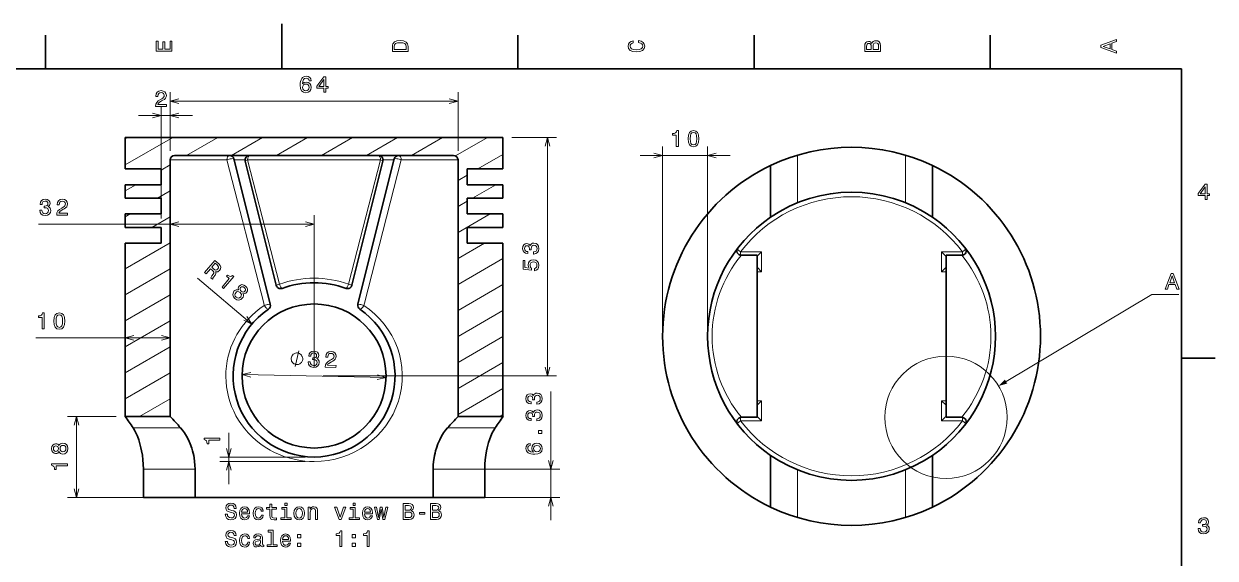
# Model space of a CAD drawing. Extents: x 0 to 420, y 0 to 297.
# Drawn here: x 152.6 to 417.5, y 178.3 to 297 of the extents above; entities that cross this region are included whole.
import ezdxf

# ---------------------------------------------------------------- set-up
doc = ezdxf.new("R2010")
doc.units = 0

msp = doc.modelspace()

# ---------------------------------------------------------------- linework, layer by layer
at = {"color": 7, "lineweight": 35, "ltscale": 0.25}
for p, q in [((210, 287), (210, 297)), ((175.17, 209.77), (185.17, 209.77)), ((249.17, 209.77), (259.17, 209.77))]:
    msp.add_line(p, q, dxfattribs=at)
at = {"color": 7, "lineweight": 35, "ltscale": 0.1875}
for p, q in [((157.5, 287), (157.5, 294.5)), ((262.5, 287), (262.5, 294.5)), ((315, 287), (315, 294.5)), ((367.5, 287), (367.5, 294.5)), ((410, 222.7), (417.5, 222.7))]:
    msp.add_line(p, q, dxfattribs=at)
at = {"color": 7, "lineweight": 35}
for p, q in [((410, 287), (10, 287)), ((410, 10), (410, 287)), ((259.17, 271.77), (175.17, 271.77)), ((248.17, 267.77), (186.17, 267.77)), ((185.17, 266.77), (185.17, 209.77)), ((207.42, 234.7), (199.42, 266.77)), ((201.87, 266.53), (208.75, 238.93)), ((232.47, 266.53), (225.59, 238.93)), ((234.92, 266.77), (226.93, 234.7)), ((249.17, 266.77), (249.17, 209.77)), ((175.17, 209.77), (175.17, 248.27)), ((259.17, 209.77), (259.17, 248.27)), ((190.72, 191.77), (217.17, 191.77)), ((217.17, 191.77), (243.63, 191.77))]:
    msp.add_line(p, q, dxfattribs=at)
at = {"color": 7, "lineweight": 13, "ltscale": 0.326102}
for p, q in [((185.17, 268.77), (185.17, 281.81)), ((249.17, 268.77), (249.17, 281.81))]:
    msp.add_line(p, q, dxfattribs=at)
at = {"color": 7, "lineweight": 13}
for p, q in [((183.17, 253.77), (183.17, 278.63)), ((185.17, 279.81), (249.17, 279.81)), ((269.07, 218.77), (269.07, 271.77)), ((289.66, 267.78), (309.66, 267.78)), ((294.66, 229.59), (294.66, 269.78)), ((304.66, 229.59), (304.66, 269.78)), ((205.98, 234.94), (197.79, 266.77)), ((202.38, 266.77), (209.48, 239.17)), ((231.97, 266.77), (224.86, 239.17)), ((236.56, 266.77), (228.37, 234.94)), ((217.17, 220.77), (217.17, 254.51)), ((155.94, 252.51), (217.17, 252.51)), ((155.29, 227.27), (185.17, 227.27)), ((201.18, 219.08), (233.17, 218.46)), ((219.17, 218.77), (271.07, 218.77)), ((269.79, 186.77), (269.79, 215.32)), ((245.63, 198.1), (271.79, 198.1)), ((188.72, 191.77), (162.35, 191.77)), ((245.63, 191.77), (271.79, 191.77))]:
    msp.add_line(p, q, dxfattribs=at)
at = {"color": 7, "lineweight": 13, "ltscale": 0.246554}
msp.add_line((185.17, 268.77), (185.17, 278.63), dxfattribs=at)
at = {"color": 7, "lineweight": 13, "ltscale": 0.3}
msp.add_line((178.17, 276.63), (190.17, 276.63), dxfattribs=at)
at = {"color": 7, "lineweight": 35, "ltscale": 0.175}
for p, q in [((175.17, 264.77), (175.17, 271.77)), ((259.17, 264.77), (259.17, 271.77))]:
    msp.add_line(p, q, dxfattribs=at)
at = {"color": 7, "lineweight": 13, "ltscale": 0.304959}
msp.add_line((175.17, 265.67), (185.74, 271.77), dxfattribs=at)
at = {"color": 7, "lineweight": 13, "ltscale": 0.016284}
msp.add_line((175.17, 271.44), (175.74, 271.77), dxfattribs=at)
at = {"color": 7, "lineweight": 13, "ltscale": 0.2}
for p, q in [((188.81, 267.77), (195.74, 271.77)), ((198.81, 267.77), (205.74, 271.77)), ((208.81, 267.77), (215.74, 271.77)), ((218.81, 267.77), (225.74, 271.77)), ((228.81, 267.77), (235.74, 271.77)), ((238.81, 267.77), (245.74, 271.77))]:
    msp.add_line(p, q, dxfattribs=at)
at = {"color": 7, "lineweight": 13, "ltscale": 0.205364}
msp.add_line((248.62, 267.66), (255.74, 271.77), dxfattribs=at)
at = {"color": 7, "lineweight": 13, "ltscale": 0.247351}
msp.add_line((261.17, 271.77), (271.07, 271.77), dxfattribs=at)
at = {"color": 7, "lineweight": 13, "ltscale": 0.160512}
msp.add_line((253.61, 264.77), (259.17, 267.98), dxfattribs=at)
at = {"color": 7, "lineweight": 13, "ltscale": 0.26461}
msp.add_line((324.66, 267.84), (324.66, 257.26), dxfattribs=at)
at = {"color": 7, "lineweight": 13, "ltscale": 0.264611}
for p, q in [((348.66, 257.26), (348.66, 267.84)), ((187.51, 207.27), (176.92, 207.27)), ((246.84, 207.27), (257.42, 207.27)), ((324.66, 187.34), (324.66, 197.93)), ((348.66, 197.93), (348.66, 187.34))]:
    msp.add_line(p, q, dxfattribs=at)
at = {"color": 7, "lineweight": 13, "ltscale": 0.057735}
for p, q in [((183.17, 264.52), (185.17, 265.67)), ((249.17, 262.21), (251.17, 263.36)), ((249.17, 256.43), (251.17, 257.59))]:
    msp.add_line(p, q, dxfattribs=at)
at = {"color": 7, "lineweight": 13, "ltscale": 0.315322}
for p, q in [((197.79, 266.77), (185.17, 266.77)), ((249.17, 266.77), (236.56, 266.77))]:
    msp.add_line(p, q, dxfattribs=at)
at = {"color": 7, "lineweight": 35, "ltscale": 0.006233}
for p, q in [((199.42, 266.77), (199.36, 267.01)), ((234.92, 266.77), (234.98, 267.01))]:
    msp.add_line(p, q, dxfattribs=at)
at = {"color": 7, "lineweight": 13, "ltscale": 0.060515}
for p, q in [((201.84, 266.77), (199.42, 266.77)), ((234.92, 266.77), (232.5, 266.77))]:
    msp.add_line(p, q, dxfattribs=at)
at = {"color": 7, "lineweight": 13, "ltscale": 0.369809}
for p, q in [((217.17, 266.77), (202.38, 266.77)), ((231.97, 266.77), (217.17, 266.77))]:
    msp.add_line(p, q, dxfattribs=at)
at = {"color": 7, "lineweight": 35, "ltscale": 0.287246}
for p, q in [((318.66, 254.05), (318.66, 265.54)), ((354.66, 254.05), (354.66, 265.54))]:
    msp.add_line(p, q, dxfattribs=at)
at = {"color": 7, "lineweight": 35, "ltscale": 0.2}
for p, q in [((183.17, 264.77), (175.17, 264.77)), ((259.17, 264.77), (251.17, 264.77)), ((183.17, 261.27), (175.17, 261.27)), ((259.17, 261.27), (251.17, 261.27)), ((183.17, 258.27), (175.17, 258.27)), ((259.17, 258.27), (251.17, 258.27)), ((183.17, 254.77), (175.17, 254.77)), ((259.17, 254.77), (251.17, 254.77)), ((183.17, 251.77), (175.17, 251.77)), ((259.17, 251.77), (251.17, 251.77)), ((183.17, 248.27), (175.17, 248.27)), ((259.17, 248.27), (251.17, 248.27))]:
    msp.add_line(p, q, dxfattribs=at)
at = {"color": 7, "lineweight": 35, "ltscale": 0.0875}
for p, q in [((183.17, 261.27), (183.17, 264.77)), ((251.17, 261.27), (251.17, 264.77)), ((183.17, 254.77), (183.17, 258.27)), ((251.17, 254.77), (251.17, 258.27)), ((183.17, 248.27), (183.17, 251.77)), ((251.17, 248.27), (251.17, 251.77))]:
    msp.add_line(p, q, dxfattribs=at)
at = {"color": 7, "lineweight": 35, "ltscale": 0.075}
for p, q in [((175.17, 258.27), (175.17, 261.27)), ((259.17, 258.27), (259.17, 261.27)), ((175.17, 251.77), (175.17, 254.77)), ((259.17, 251.77), (259.17, 254.77))]:
    msp.add_line(p, q, dxfattribs=at)
at = {"color": 7, "lineweight": 13, "ltscale": 0.068634}
msp.add_line((175.17, 259.9), (177.55, 261.27), dxfattribs=at)
at = {"color": 7, "lineweight": 13, "ltscale": 0.081366}
msp.add_line((182.36, 258.27), (185.17, 259.9), dxfattribs=at)
at = {"color": 7, "lineweight": 13, "ltscale": 0.15}
msp.add_line((252.36, 258.27), (257.55, 261.27), dxfattribs=at)
at = {"color": 7, "lineweight": 13, "ltscale": 0.032308}
msp.add_line((175.17, 254.12), (176.29, 254.77), dxfattribs=at)
at = {"color": 7, "lineweight": 13, "ltscale": 0.205514}
msp.add_line((249.17, 250.66), (256.29, 254.77), dxfattribs=at)
at = {"color": 7, "lineweight": 13, "ltscale": 0.117692}
msp.add_line((181.1, 251.77), (185.17, 254.12), dxfattribs=at)
at = {"color": 7, "lineweight": 13, "ltscale": 0.288675}
for p, q in [((175.17, 242.58), (185.17, 248.35)), ((249.17, 239.11), (259.17, 244.89)), ((175.17, 236.8), (185.17, 242.58)), ((175.17, 231.03), (185.17, 236.8)), ((249.17, 227.57), (259.17, 233.34)), ((175.17, 225.26), (185.17, 231.03)), ((175.17, 219.48), (185.17, 225.26)), ((249.17, 221.79), (259.17, 227.57)), ((175.17, 213.71), (185.17, 219.48)), ((249.17, 210.25), (259.17, 216.02))]:
    msp.add_line(p, q, dxfattribs=at)
at = {"color": 7, "lineweight": 13, "ltscale": 0.169189}
msp.add_line((249.17, 244.89), (255.03, 248.27), dxfattribs=at)
at = {"color": 7, "lineweight": 13, "ltscale": 0.023999}
for p, q in [((311.23, 246.96), (311.99, 246.37)), ((362.08, 246.96), (361.32, 246.37)), ((362.08, 208.23), (361.32, 208.81))]:
    msp.add_line(p, q, dxfattribs=at)
at = {"color": 7, "lineweight": 13, "ltscale": 0.116575}
for p, q in [((316.66, 246.37), (311.99, 246.37)), ((356.66, 246.37), (361.32, 246.37)), ((316.66, 208.81), (311.99, 208.81)), ((356.66, 208.81), (361.32, 208.81))]:
    msp.add_line(p, q, dxfattribs=at)
at = {"color": 7, "lineweight": 13, "ltscale": 0.019176}
for p, q in [((311.99, 246.37), (311.99, 245.61)), ((361.32, 245.61), (361.32, 246.37)), ((311.99, 209.58), (311.99, 208.81)), ((361.32, 208.81), (361.32, 209.58))]:
    msp.add_line(p, q, dxfattribs=at)
at = {"color": 7, "lineweight": 35, "ltscale": 0.034305}
for p, q in [((316.66, 246.37), (315.69, 245.4)), ((356.66, 246.37), (357.63, 245.4)), ((316.66, 208.81), (315.69, 209.78)), ((356.66, 208.81), (357.63, 209.78))]:
    msp.add_line(p, q, dxfattribs=at)
at = {"color": 7, "lineweight": 13, "ltscale": 0.11128}
for p, q in [((316.66, 246.37), (316.66, 241.92)), ((356.66, 246.37), (356.66, 241.92)), ((316.66, 213.26), (316.66, 208.81)), ((356.66, 213.26), (356.66, 208.81))]:
    msp.add_line(p, q, dxfattribs=at)
at = {"color": 7, "lineweight": 35, "ltscale": 0.087373}
for p, q in [((315.66, 245.59), (312.16, 245.59)), ((361.15, 245.59), (357.66, 245.59)), ((315.66, 209.59), (312.16, 209.59)), ((361.15, 209.59), (357.66, 209.59))]:
    msp.add_line(p, q, dxfattribs=at)
at = {"color": 7, "lineweight": 35, "ltscale": 0.45}
for p, q in [((315.66, 245.59), (315.66, 227.59)), ((357.66, 245.59), (357.66, 227.59)), ((315.66, 227.59), (315.66, 209.59)), ((357.66, 227.59), (357.66, 209.59))]:
    msp.add_line(p, q, dxfattribs=at)
at = {"color": 7, "lineweight": 13, "ltscale": 0.00074234}
for p, q in [((315.69, 245.4), (315.66, 245.4)), ((357.63, 245.4), (357.66, 245.4)), ((315.69, 209.78), (315.66, 209.78)), ((357.63, 209.78), (357.66, 209.78))]:
    msp.add_line(p, q, dxfattribs=at)
at = {"color": 7, "lineweight": 35, "ltscale": 0.035355}
for p, q in [((316.66, 241.92), (315.66, 242.92)), ((356.66, 241.92), (357.66, 242.92)), ((316.66, 213.26), (315.66, 212.26)), ((356.66, 213.26), (357.66, 212.26))]:
    msp.add_line(p, q, dxfattribs=at)
at = {"color": 7, "lineweight": 13, "ltscale": 0.025001}
msp.add_line((316.66, 241.92), (315.66, 241.92), dxfattribs=at)
at = {"color": 7, "lineweight": 13, "ltscale": 0.025}
for p, q in [((356.66, 241.92), (357.66, 241.92)), ((316.66, 213.26), (315.66, 213.26)), ((356.66, 213.26), (357.66, 213.26))]:
    msp.add_line(p, q, dxfattribs=at)
at = {"color": 40, "lineweight": 13, "ltscale": 0.395202}
msp.add_line((203.37, 230.32), (191.25, 240.47), dxfattribs=at)
at = {"color": 7, "lineweight": 13, "ltscale": 0.288676}
for p, q in [((249.17, 233.34), (259.17, 239.11)), ((249.17, 216.02), (259.17, 221.79))]:
    msp.add_line(p, q, dxfattribs=at)
at = {"color": 7, "lineweight": 13, "ltscale": 0.012633}
msp.add_line((206.1, 234.45), (205.98, 234.94), dxfattribs=at)
at = {"color": 7, "lineweight": 13, "ltscale": 0.012634}
msp.add_line((228.37, 234.94), (228.24, 234.45), dxfattribs=at)
at = {"color": 7, "lineweight": 13, "ltscale": 0.196966}
msp.add_line((178.35, 209.77), (185.17, 213.71), dxfattribs=at)
at = {"color": 7, "lineweight": 13, "ltscale": 0.270681}
msp.add_line((173.17, 209.77), (162.35, 209.77), dxfattribs=at)
at = {"color": 7, "lineweight": 13, "ltscale": 0.45}
msp.add_line((164.35, 191.77), (164.35, 209.77), dxfattribs=at)
at = {"color": 7, "lineweight": 13, "ltscale": 0.02376}
msp.add_line((258.35, 209.77), (259.17, 210.25), dxfattribs=at)
at = {"color": 7, "lineweight": 13, "ltscale": 0.023998}
msp.add_line((311.23, 208.23), (311.99, 208.81), dxfattribs=at)
at = {"color": 7, "lineweight": 13, "ltscale": 0.284004}
msp.add_line((198.24, 194.77), (198.24, 206.13), dxfattribs=at)
at = {"color": 7, "lineweight": 13, "ltscale": 0.473444}
for p, q in [((215.17, 200.77), (196.24, 200.77)), ((215.17, 199.77), (196.24, 199.77))]:
    msp.add_line(p, q, dxfattribs=at)
at = {"color": 7, "lineweight": 35, "ltscale": 0.287245}
for p, q in [((318.66, 201.14), (318.66, 189.65)), ((354.66, 201.14), (354.66, 189.65)), ((190.72, 191.77), (179.23, 191.77)), ((243.63, 191.77), (255.12, 191.77))]:
    msp.add_line(p, q, dxfattribs=at)
at = {"color": 7, "lineweight": 35, "ltscale": 0.158258}
for p, q in [((179.23, 198.1), (179.23, 191.77)), ((190.72, 198.1), (190.72, 191.77)), ((243.63, 198.1), (243.63, 191.77)), ((255.12, 198.1), (255.12, 191.77))]:
    msp.add_line(p, q, dxfattribs=at)
at = {"color": 7, "lineweight": 13, "ltscale": 0.287245}
for p, q in [((190.72, 198.1), (179.23, 198.1)), ((243.63, 198.1), (255.12, 198.1))]:
    msp.add_line(p, q, dxfattribs=at)
at = {"color": 7, "lineweight": 13}
for points in [[(185.58, 290.94), (185.58, 293.16), (185.16, 293.16), (185.16, 291.4), (183.97, 291.4), (183.97, 292.97), (183.56, 292.97), (183.56, 291.4), (182.51, 291.4), (182.51, 293.12), (182.08, 293.12), (182.08, 290.94)], [(234.58, 291.99), (234.58, 290.83), (238.08, 290.83), (238.08, 291.99), (237.97, 292.54), (237.63, 292.95), (237.08, 293.21), (236.33, 293.3), (235.57, 293.22), (235.26, 293.11), (235.02, 292.97), (234.69, 292.56), (234.61, 292.3)], [(235, 291.96), (235.08, 292.34), (235.31, 292.61), (235.72, 292.76), (236.33, 292.81), (236.92, 292.76), (237.34, 292.6), (237.58, 292.33), (237.66, 291.96), (237.66, 291.3), (235, 291.3)], [(289.28, 292.82), (289.71, 292.72), (290.01, 292.55), (290.19, 292.32), (290.26, 292.05), (290.16, 291.72), (289.89, 291.46), (289.45, 291.29), (288.83, 291.23), (288.22, 291.29), (287.77, 291.46), (287.5, 291.71), (287.41, 292.05), (287.46, 292.29), (287.6, 292.49), (287.82, 292.66), (288.14, 292.77), (288.14, 293.25), (287.66, 293.09), (287.3, 292.83), (287.07, 292.47), (286.99, 292.05), (287.11, 291.51), (287.47, 291.1), (288.05, 290.84), (288.83, 290.75), (289.62, 290.84), (290.2, 291.1), (290.56, 291.51), (290.68, 292.05), (290.58, 292.51), (290.32, 292.89), (289.88, 293.16), (289.28, 293.3)], [(341.19, 292.63), (340.9, 292.98), (340.7, 293.07), (340.46, 293.1), (340.08, 293.04), (339.81, 292.84), (339.64, 292.52), (339.58, 292.08), (339.58, 290.84), (343.08, 290.84), (343.08, 292.15), (343.01, 292.62), (342.81, 292.97), (342.48, 293.19), (342.03, 293.26), (341.74, 293.22), (341.49, 293.09), (341.31, 292.9)], [(341.04, 291.98), (341.04, 291.3), (340, 291.3), (340, 292.03), (340.03, 292.3), (340.12, 292.49), (340.28, 292.61), (340.51, 292.65), (340.74, 292.6), (340.9, 292.48), (341.01, 292.27)], [(342.66, 292.1), (342.66, 291.3), (341.46, 291.3), (341.46, 292.05), (341.49, 292.37), (341.6, 292.6), (341.78, 292.73), (342.04, 292.78), (342.32, 292.73), (342.51, 292.61), (342.63, 292.39)], [(395.58, 290.47), (395.58, 290.93), (394.55, 291.3), (394.55, 292.7), (395.58, 293.06), (395.58, 293.54), (392.08, 292.26), (392.08, 291.74)], [(394.13, 291.46), (392.58, 292), (394.13, 292.54)], [(216.52, 284.37), (216.42, 284.78), (216.2, 285.08), (215.86, 285.27), (215.41, 285.34), (215.11, 285.3), (214.86, 285.21), (214.63, 285.05), (214.44, 284.83), (214.29, 284.55), (214.18, 284.21), (214.11, 283.82), (214.09, 283.37), (214.17, 282.65), (214.41, 282.13), (214.81, 281.82), (215.36, 281.71), (215.85, 281.8), (216.22, 282.04), (216.46, 282.41), (216.55, 282.89), (216.46, 283.37), (216.23, 283.74), (215.87, 283.97), (215.43, 284.05), (214.95, 283.95), (214.59, 283.66), (214.67, 284.21), (214.83, 284.61), (215.07, 284.85), (215.42, 284.93), (215.67, 284.89), (215.86, 284.78), (215.99, 284.61), (216.05, 284.37)], [(216.06, 282.88), (216, 282.57), (215.86, 282.32), (215.63, 282.16), (215.35, 282.11), (215.05, 282.16), (214.83, 282.32), (214.68, 282.56), (214.63, 282.88), (214.69, 283.19), (214.83, 283.43), (215.06, 283.58), (215.37, 283.63), (215.64, 283.58), (215.86, 283.43), (216, 283.2)], [(219.32, 281.81), (219.77, 281.81), (219.77, 282.68), (220.27, 282.68), (220.27, 283.09), (219.77, 283.09), (219.77, 285.24), (219.31, 285.24), (217.78, 283.13), (217.78, 282.68), (219.32, 282.68)], [(218.2, 283.09), (219.32, 284.65), (219.32, 283.09)], [(181.92, 278.63), (184.33, 278.63), (184.33, 279.07), (182.43, 279.07), (182.53, 279.3), (182.71, 279.5), (183.27, 279.86), (183.57, 280.01), (183.9, 280.23), (184.14, 280.48), (184.28, 280.78), (184.33, 281.11), (184.24, 281.54), (184.01, 281.87), (183.64, 282.08), (183.17, 282.16), (182.69, 282.07), (182.32, 281.83), (182.08, 281.46), (182, 280.96), (182, 280.89), (182.46, 280.89), (182.46, 280.93), (182.51, 281.27), (182.64, 281.52), (182.86, 281.68), (183.15, 281.74), (183.44, 281.69), (183.66, 281.56), (183.8, 281.37), (183.85, 281.12), (183.81, 280.89), (183.72, 280.69), (183.56, 280.52), (183.34, 280.37), (183.04, 280.21), (182.54, 279.89), (182.2, 279.56), (181.99, 279.16), (181.92, 278.65)], [(297.7, 269.78), (298.16, 269.78), (298.16, 273.31), (297.81, 273.31), (297.72, 273), (297.54, 272.79), (297.26, 272.67), (296.88, 272.63), (296.88, 272.27), (297.7, 272.27)], [(300.31, 271.49), (300.38, 270.7), (300.62, 270.14), (301, 269.79), (301.52, 269.68), (302.04, 269.79), (302.42, 270.14), (302.65, 270.7), (302.74, 271.49), (302.65, 272.28), (302.56, 272.59), (302.42, 272.85), (302.04, 273.19), (301.52, 273.31), (301, 273.19), (300.62, 272.84), (300.38, 272.28)], [(300.79, 271.49), (300.83, 272.1), (300.96, 272.54), (301.19, 272.8), (301.52, 272.89), (301.86, 272.8), (302.08, 272.54), (302.21, 272.1), (302.25, 271.49), (302.21, 270.88), (302.08, 270.44), (301.86, 270.18), (301.52, 270.09), (301.19, 270.18), (300.96, 270.44), (300.83, 270.88)], [(415.28, 257.97), (415.73, 257.97), (415.73, 258.83), (416.23, 258.83), (416.23, 259.24), (415.73, 259.24), (415.73, 261.39), (415.27, 261.39), (413.74, 259.28), (413.74, 258.83), (415.28, 258.83)], [(414.16, 259.24), (415.28, 260.81), (415.28, 259.24)], [(156.18, 255.61), (156.18, 255.58), (156.26, 255.09), (156.5, 254.73), (156.87, 254.5), (157.37, 254.41), (157.89, 254.5), (158.29, 254.72), (158.54, 255.07), (158.63, 255.52), (158.59, 255.82), (158.48, 256.06), (158.3, 256.25), (158.05, 256.39), (158.38, 256.66), (158.5, 257.09), (158.42, 257.49), (158.21, 257.78), (157.85, 257.97), (157.37, 258.04), (156.91, 257.96), (156.57, 257.73), (156.34, 257.38), (156.26, 256.91), (156.26, 256.88), (156.71, 256.88), (156.75, 257.2), (156.88, 257.43), (157.1, 257.57), (157.39, 257.62), (157.66, 257.58), (157.85, 257.48), (157.96, 257.31), (158.01, 257.07), (157.96, 256.83), (157.84, 256.66), (157.63, 256.56), (157.34, 256.53), (157.15, 256.53), (157.15, 256.14), (157.39, 256.15), (157.71, 256.1), (157.95, 255.98), (158.09, 255.78), (158.14, 255.52), (158.08, 255.23), (157.94, 255.02), (157.71, 254.88), (157.4, 254.83), (157.08, 254.88), (156.85, 255.04), (156.7, 255.28), (156.65, 255.61)], [(159.96, 254.51), (162.36, 254.51), (162.36, 254.94), (160.46, 254.94), (160.57, 255.18), (160.75, 255.38), (161.31, 255.74), (161.61, 255.89), (161.94, 256.1), (162.18, 256.36), (162.31, 256.65), (162.36, 256.99), (162.28, 257.42), (162.04, 257.75), (161.68, 257.96), (161.21, 258.04), (160.73, 257.95), (160.36, 257.71), (160.12, 257.34), (160.04, 256.84), (160.04, 256.77), (160.5, 256.77), (160.5, 256.81), (160.54, 257.15), (160.68, 257.4), (160.9, 257.56), (161.18, 257.62), (161.48, 257.57), (161.69, 257.44), (161.84, 257.24), (161.89, 257), (161.85, 256.77), (161.75, 256.57), (161.59, 256.4), (161.37, 256.25), (161.07, 256.08), (160.58, 255.77), (160.23, 255.44), (160.02, 255.04), (159.96, 254.53)], [(265.97, 245.87), (266, 245.87), (266.49, 245.95), (266.85, 246.18), (267.08, 246.56), (267.17, 247.05), (267.08, 247.58), (266.86, 247.97), (266.51, 248.22), (266.05, 248.31), (265.76, 248.27), (265.51, 248.16), (265.33, 247.98), (265.19, 247.74), (264.92, 248.07), (264.49, 248.18), (264.09, 248.11), (263.79, 247.89), (263.61, 247.54), (263.54, 247.05), (263.62, 246.6), (263.85, 246.25), (264.2, 246.02), (264.67, 245.95), (264.7, 245.95), (264.7, 246.4), (264.38, 246.44), (264.15, 246.57), (264.01, 246.78), (263.96, 247.08), (264, 247.34), (264.1, 247.53), (264.27, 247.65), (264.51, 247.69), (264.75, 247.65), (264.92, 247.53), (265.02, 247.31), (265.05, 247.03), (265.05, 246.83), (265.44, 246.83), (265.43, 247.08), (265.48, 247.4), (265.6, 247.63), (265.8, 247.77), (266.05, 247.82), (266.35, 247.77), (266.56, 247.62), (266.7, 247.39), (266.74, 247.08), (266.69, 246.76), (266.54, 246.53), (266.3, 246.39), (265.97, 246.33)], [(266.15, 242.15), (266.57, 242.26), (266.89, 242.51), (267.09, 242.87), (267.17, 243.34), (267.08, 243.85), (266.83, 244.24), (266.44, 244.5), (265.93, 244.59), (265.46, 244.51), (265.1, 244.26), (264.86, 243.89), (264.77, 243.4), (264.83, 243.02), (265, 242.73), (264.06, 242.87), (264.06, 244.4), (263.64, 244.4), (263.64, 242.53), (265.5, 242.25), (265.5, 242.66), (265.26, 242.95), (265.18, 243.32), (265.23, 243.64), (265.39, 243.89), (265.64, 244.05), (265.96, 244.1), (266.28, 244.05), (266.52, 243.89), (266.68, 243.64), (266.73, 243.32), (266.7, 243.05), (266.58, 242.85), (266.4, 242.7), (266.15, 242.62)], [(406.4, 238.04), (406.87, 238.04), (407.23, 239.07), (408.63, 239.07), (409, 238.04), (409.47, 238.04), (408.19, 241.55), (407.68, 241.55)], [(407.39, 239.5), (407.93, 241.04), (408.47, 239.5)], [(156.72, 229.27), (157.18, 229.27), (157.18, 232.8), (156.83, 232.8), (156.74, 232.49), (156.56, 232.28), (156.28, 232.16), (155.9, 232.12), (155.9, 231.76), (156.72, 231.76)], [(159.33, 230.98), (159.41, 230.19), (159.64, 229.62), (160.02, 229.28), (160.55, 229.17), (161.06, 229.28), (161.44, 229.62), (161.67, 230.19), (161.76, 230.98), (161.67, 231.77), (161.58, 232.08), (161.44, 232.34), (161.06, 232.68), (160.55, 232.8), (160.02, 232.68), (159.64, 232.33), (159.41, 231.77)], [(159.81, 230.98), (159.85, 231.59), (159.98, 232.03), (160.21, 232.29), (160.55, 232.38), (160.88, 232.29), (161.1, 232.03), (161.23, 231.59), (161.27, 230.98), (161.23, 230.37), (161.1, 229.93), (160.88, 229.67), (160.55, 229.58), (160.21, 229.67), (159.98, 229.93), (159.85, 230.37)], [(214.64, 222.57), (214.65, 222.69), (214.59, 222.92), (214.54, 223.1), (214.48, 223.21), (214.37, 223.39), (214.2, 223.57), (214.02, 223.69), (213.91, 223.75), (213.74, 223.81), (213.5, 223.88), (213.39, 223.88), (213.27, 223.88), (213.04, 223.83), (212.86, 223.77), (212.74, 223.72), (212.56, 223.6), (212.39, 223.43), (212.27, 223.26), (212.21, 223.14), (212.14, 222.97), (212.08, 222.74), (212.08, 222.62), (212.08, 222.5), (212.13, 222.27), (212.18, 222.09), (212.24, 221.97), (212.35, 221.8), (212.53, 221.62), (212.7, 221.5), (212.81, 221.44), (212.99, 221.38), (213.22, 221.31), (213.34, 221.31), (213.45, 221.31), (213.69, 221.36), (213.86, 221.42), (213.98, 221.47), (214.16, 221.59), (214.34, 221.76), (214.46, 221.93), (214.52, 222.05), (214.58, 222.22), (214.64, 222.45)], [(215.88, 221.9), (215.88, 221.86), (215.95, 221.37), (216.18, 221.01), (216.55, 220.77), (217.04, 220.67), (217.57, 220.75), (217.96, 220.96), (218.22, 221.31), (218.32, 221.76), (218.29, 222.06), (218.18, 222.3), (218, 222.49), (217.76, 222.64), (218.1, 222.9), (218.22, 223.33), (218.15, 223.73), (217.94, 224.03), (217.59, 224.22), (217.11, 224.3), (216.66, 224.23), (216.3, 224.01), (216.07, 223.66), (215.98, 223.19), (215.98, 223.16), (216.43, 223.15), (216.48, 223.47), (216.61, 223.7), (216.83, 223.84), (217.13, 223.88), (217.39, 223.84), (217.58, 223.73), (217.69, 223.55), (217.73, 223.32), (217.68, 223.08), (217.56, 222.91), (217.34, 222.82), (217.06, 222.79), (216.86, 222.8), (216.85, 222.4), (217.1, 222.41), (217.42, 222.35), (217.65, 222.23), (217.79, 222.03), (217.83, 221.77), (217.77, 221.48), (217.62, 221.27), (217.39, 221.13), (217.08, 221.1), (216.76, 221.15), (216.53, 221.31), (216.39, 221.55), (216.34, 221.89)], [(219.63, 220.72), (222.04, 220.68), (222.05, 221.11), (220.15, 221.15), (220.26, 221.38), (220.44, 221.57), (221.01, 221.92), (221.31, 222.07), (221.65, 222.28), (221.89, 222.52), (222.03, 222.82), (222.09, 223.16), (222.01, 223.58), (221.78, 223.92), (221.42, 224.14), (220.95, 224.22), (220.47, 224.15), (220.09, 223.92), (219.85, 223.54), (219.76, 223.05), (219.76, 222.97), (220.22, 222.97), (220.22, 223.01), (220.27, 223.35), (220.41, 223.6), (220.63, 223.75), (220.92, 223.8), (221.21, 223.75), (221.42, 223.62), (221.56, 223.42), (221.61, 223.17), (221.57, 222.94), (221.47, 222.74), (221.3, 222.58), (221.08, 222.43), (220.78, 222.27), (220.28, 221.97), (219.92, 221.65), (219.71, 221.25), (219.63, 220.74)], [(266.69, 212.53), (266.72, 212.53), (267.21, 212.61), (267.57, 212.85), (267.8, 213.22), (267.89, 213.71), (267.8, 214.24), (267.58, 214.63), (267.23, 214.88), (266.77, 214.98), (266.48, 214.94), (266.23, 214.82), (266.05, 214.64), (265.91, 214.4), (265.64, 214.73), (265.21, 214.84), (264.81, 214.77), (264.51, 214.55), (264.33, 214.2), (264.26, 213.71), (264.34, 213.26), (264.56, 212.91), (264.92, 212.69), (265.39, 212.61), (265.42, 212.61), (265.42, 213.06), (265.1, 213.1), (264.87, 213.23), (264.73, 213.44), (264.68, 213.74), (264.72, 214), (264.82, 214.19), (264.99, 214.31), (265.23, 214.36), (265.47, 214.31), (265.64, 214.19), (265.74, 213.98), (265.77, 213.69), (265.76, 213.49), (266.16, 213.49), (266.15, 213.74), (266.2, 214.06), (266.32, 214.29), (266.52, 214.44), (266.77, 214.49), (267.07, 214.43), (267.28, 214.28), (267.42, 214.05), (267.46, 213.74), (267.41, 213.43), (267.26, 213.2), (267.02, 213.05), (266.69, 212.99)], [(266.69, 208.79), (266.72, 208.79), (267.21, 208.87), (267.57, 209.11), (267.8, 209.48), (267.89, 209.98), (267.8, 210.5), (267.58, 210.9), (267.23, 211.15), (266.77, 211.24), (266.48, 211.2), (266.23, 211.09), (266.05, 210.91), (265.91, 210.66), (265.64, 210.99), (265.21, 211.11), (264.81, 211.03), (264.51, 210.82), (264.33, 210.46), (264.26, 209.98), (264.34, 209.52), (264.56, 209.18), (264.92, 208.95), (265.39, 208.87), (265.42, 208.87), (265.42, 209.32), (265.1, 209.36), (264.87, 209.49), (264.73, 209.71), (264.68, 210), (264.72, 210.27), (264.82, 210.46), (264.99, 210.57), (265.23, 210.62), (265.47, 210.57), (265.64, 210.45), (265.74, 210.24), (265.77, 209.95), (265.76, 209.76), (266.16, 209.76), (266.15, 210), (266.2, 210.32), (266.32, 210.56), (266.52, 210.7), (266.77, 210.75), (267.07, 210.69), (267.28, 210.55), (267.42, 210.32), (267.46, 210.01), (267.41, 209.69), (267.26, 209.46), (267.02, 209.31), (266.69, 209.26)], [(267.79, 205.98), (267.79, 206.68), (267.04, 206.68), (267.04, 205.98)], [(196.24, 204.52), (196.24, 204.98), (192.71, 204.98), (192.71, 204.64), (193.02, 204.55), (193.23, 204.37), (193.35, 204.09), (193.39, 203.7), (193.74, 203.7), (193.74, 204.52)], [(160.46, 202.01), (160.6, 201.76), (160.8, 201.58), (161.05, 201.47), (161.34, 201.43), (161.79, 201.51), (162.14, 201.75), (162.36, 202.12), (162.45, 202.64), (162.36, 203.15), (162.14, 203.53), (161.79, 203.76), (161.34, 203.84), (161.05, 203.8), (160.8, 203.7), (160.6, 203.52), (160.46, 203.26), (160.34, 203.47), (160.17, 203.61), (159.97, 203.69), (159.72, 203.72), (159.37, 203.64), (159.08, 203.43), (158.89, 203.09), (158.82, 202.64), (158.89, 202.18), (159.08, 201.84), (159.37, 201.62), (159.72, 201.55), (159.97, 201.57), (160.17, 201.66)], [(159.76, 202.03), (159.54, 202.07), (159.37, 202.19), (159.27, 202.38), (159.22, 202.64), (159.27, 202.89), (159.37, 203.08), (159.54, 203.2), (159.76, 203.25), (159.99, 203.2), (160.17, 203.08), (160.28, 202.89), (160.32, 202.64), (160.28, 202.38), (160.17, 202.19), (159.99, 202.07)], [(161.33, 201.92), (161.07, 201.96), (160.86, 202.11), (160.73, 202.34), (160.69, 202.64), (160.73, 202.94), (160.86, 203.16), (161.07, 203.31), (161.33, 203.36), (161.62, 203.31), (161.84, 203.16), (161.98, 202.94), (162.02, 202.64), (161.98, 202.34), (161.84, 202.11), (161.62, 201.96)], [(265.23, 203.8), (264.82, 203.71), (264.52, 203.48), (264.33, 203.14), (264.26, 202.7), (264.3, 202.4), (264.39, 202.14), (264.55, 201.92), (264.77, 201.72), (265.05, 201.57), (265.39, 201.46), (265.79, 201.39), (266.23, 201.37), (266.95, 201.45), (267.47, 201.7), (267.78, 202.1), (267.89, 202.64), (267.8, 203.13), (267.56, 203.51), (267.19, 203.75), (266.71, 203.83), (266.23, 203.75), (265.87, 203.52), (265.63, 203.16), (265.55, 202.71), (265.65, 202.23), (265.94, 201.88), (265.39, 201.95), (264.99, 202.11), (264.75, 202.36), (264.67, 202.7), (264.71, 202.96), (264.82, 203.15), (264.99, 203.27), (265.23, 203.34)], [(266.72, 203.34), (267.04, 203.29), (267.28, 203.15), (267.44, 202.92), (267.49, 202.64), (267.44, 202.34), (267.28, 202.11), (267.04, 201.97), (266.72, 201.92), (266.41, 201.97), (266.17, 202.11), (266.02, 202.35), (265.97, 202.66), (266.02, 202.93), (266.17, 203.15), (266.41, 203.29)], [(162.35, 198.81), (162.35, 199.27), (158.82, 199.27), (158.82, 198.93), (159.13, 198.84), (159.34, 198.65), (159.46, 198.38), (159.5, 197.99), (159.86, 197.99), (159.86, 198.81)], [(197.89, 188.07), (197.44, 188.07), (197.54, 187.53), (197.79, 187.14), (198.18, 186.9), (198.7, 186.82), (199.22, 186.9), (199.61, 187.12), (199.86, 187.47), (199.95, 187.93), (199.87, 188.34), (199.66, 188.61), (199.32, 188.78), (198.86, 188.92), (198.46, 189.01), (198.21, 189.12), (198.06, 189.28), (198.02, 189.54), (198.06, 189.76), (198.19, 189.93), (198.39, 190.05), (198.67, 190.09), (198.95, 190.04), (199.18, 189.9), (199.32, 189.68), (199.39, 189.37), (199.85, 189.37), (199.85, 189.38), (199.77, 189.85), (199.53, 190.21), (199.16, 190.43), (198.66, 190.5), (198.2, 190.43), (197.85, 190.22), (197.62, 189.89), (197.54, 189.47), (197.61, 189.09), (197.8, 188.83), (198.1, 188.66), (198.52, 188.53), (198.92, 188.41), (199.23, 188.3), (199.42, 188.14), (199.48, 187.88), (199.42, 187.61), (199.27, 187.41), (199.03, 187.28), (198.72, 187.24), (198.38, 187.3), (198.12, 187.46), (197.95, 187.72)], [(201.07, 188.14), (202.85, 188.14), (202.85, 188.35), (202.77, 188.93), (202.55, 189.36), (202.2, 189.62), (201.73, 189.72), (201.27, 189.62), (200.92, 189.33), (200.69, 188.88), (200.61, 188.27), (200.68, 187.65), (200.91, 187.2), (201.26, 186.91), (201.71, 186.82), (202.11, 186.88), (202.43, 187.05), (202.67, 187.33), (202.8, 187.69), (202.36, 187.69), (202.27, 187.49), (202.14, 187.34), (201.77, 187.22), (201.48, 187.27), (201.26, 187.45), (201.12, 187.74), (201.07, 188.12)], [(201.07, 188.51), (201.13, 188.86), (201.26, 189.12), (201.47, 189.27), (201.74, 189.33), (202.01, 189.27), (202.22, 189.12), (202.34, 188.86), (202.39, 188.51)], [(205.44, 188.72), (205.88, 188.72), (205.79, 189.13), (205.58, 189.45), (205.24, 189.64), (204.8, 189.72), (204.31, 189.62), (203.95, 189.33), (203.71, 188.88), (203.63, 188.26), (203.71, 187.65), (203.94, 187.2), (204.29, 186.91), (204.78, 186.82), (205.22, 186.89), (205.56, 187.11), (205.79, 187.44), (205.89, 187.88), (205.46, 187.88), (205.39, 187.6), (205.25, 187.39), (205.05, 187.26), (204.8, 187.22), (204.49, 187.28), (204.27, 187.48), (204.13, 187.81), (204.09, 188.28), (204.13, 188.73), (204.27, 189.06), (204.5, 189.26), (204.8, 189.33), (205.06, 189.28), (205.26, 189.17), (205.39, 188.98)], [(207.35, 189.15), (207.35, 187.8), (207.38, 187.36), (207.52, 187.05), (207.8, 186.88), (208.28, 186.82), (208.81, 186.84), (208.81, 187.23), (208.43, 187.2), (208.08, 187.24), (207.89, 187.36), (207.81, 187.57), (207.79, 187.87), (207.79, 189.15), (208.81, 189.15), (208.81, 189.53), (207.79, 189.53), (207.79, 190.32), (207.35, 190.32), (207.35, 189.53), (206.58, 189.53), (206.58, 189.15)], [(211.15, 187.29), (211.15, 189.53), (210.01, 189.53), (210.01, 189.15), (210.7, 189.15), (210.7, 187.29), (209.8, 187.29), (209.8, 186.91), (212.07, 186.91), (212.07, 187.29)], [(211.16, 190.53), (210.69, 190.53), (210.69, 190.03), (211.16, 190.03)], [(212.7, 188.27), (212.78, 187.65), (213.01, 187.2), (213.38, 186.91), (213.87, 186.82), (214.36, 186.91), (214.73, 187.19), (214.96, 187.64), (215.05, 188.27), (214.96, 188.88), (214.73, 189.34), (214.36, 189.62), (213.87, 189.72), (213.38, 189.62), (213.01, 189.33), (212.78, 188.88)], [(213.15, 188.27), (213.2, 188.72), (213.34, 189.05), (213.56, 189.25), (213.87, 189.32), (214.17, 189.25), (214.4, 189.06), (214.54, 188.72), (214.59, 188.27), (214.54, 187.81), (214.4, 187.48), (214.17, 187.28), (213.87, 187.21), (213.56, 187.28), (213.34, 187.48), (213.2, 187.81)], [(215.86, 186.91), (216.31, 186.91), (216.31, 188.48), (216.35, 188.83), (216.5, 189.1), (216.73, 189.26), (217.03, 189.32), (217.27, 189.27), (217.42, 189.13), (217.5, 188.91), (217.52, 188.6), (217.52, 186.91), (217.97, 186.91), (217.97, 188.69), (217.95, 189.05), (217.86, 189.35), (217.56, 189.62), (217.09, 189.72), (216.84, 189.68), (216.62, 189.59), (216.43, 189.42), (216.29, 189.21), (216.29, 189.62), (215.86, 189.62)], [(222.75, 186.91), (223.22, 186.91), (224.21, 189.62), (223.75, 189.62), (222.98, 187.44), (222.21, 189.62), (221.74, 189.62)], [(226.33, 187.29), (226.33, 189.53), (225.19, 189.53), (225.19, 189.15), (225.88, 189.15), (225.88, 187.29), (224.98, 187.29), (224.98, 186.91), (227.25, 186.91), (227.25, 187.29)], [(226.34, 190.53), (225.87, 190.53), (225.87, 190.03), (226.34, 190.03)], [(228.4, 188.14), (230.17, 188.14), (230.18, 188.35), (230.1, 188.93), (229.87, 189.36), (229.52, 189.62), (229.05, 189.72), (228.59, 189.62), (228.24, 189.33), (228.01, 188.88), (227.93, 188.27), (228.01, 187.65), (228.23, 187.2), (228.58, 186.91), (229.04, 186.82), (229.43, 186.88), (229.75, 187.05), (229.99, 187.33), (230.13, 187.69), (229.69, 187.69), (229.6, 187.49), (229.47, 187.34), (229.09, 187.22), (228.8, 187.27), (228.59, 187.45), (228.45, 187.74), (228.4, 188.12)], [(228.4, 188.51), (228.45, 188.86), (228.59, 189.12), (228.79, 189.27), (229.07, 189.33), (229.33, 189.27), (229.54, 189.12), (229.67, 188.86), (229.71, 188.51)], [(231.68, 186.91), (232.09, 189.21), (232.49, 186.91), (232.92, 186.91), (233.58, 189.62), (233.15, 189.62), (232.7, 187.32), (232.3, 189.62), (231.87, 189.62), (231.47, 187.32), (231.02, 189.62), (230.6, 189.62), (231.26, 186.91)], [(238.79, 188.8), (239.14, 189.1), (239.23, 189.29), (239.26, 189.54), (239.2, 189.91), (239, 190.19), (238.68, 190.35), (238.24, 190.41), (237, 190.41), (237, 186.91), (238.31, 186.91), (238.78, 186.98), (239.13, 187.19), (239.35, 187.52), (239.42, 187.96), (239.38, 188.26), (239.25, 188.51), (239.06, 188.69)], [(238.14, 188.96), (237.46, 188.96), (237.46, 189.99), (238.19, 189.99), (238.46, 189.96), (238.65, 189.87), (238.77, 189.72), (238.81, 189.49), (238.76, 189.25), (238.64, 189.09), (238.43, 188.99)], [(238.26, 187.33), (237.46, 187.33), (237.46, 188.54), (238.21, 188.54), (238.53, 188.5), (238.76, 188.4), (238.89, 188.21), (238.94, 187.95), (238.89, 187.67), (238.77, 187.48), (238.55, 187.37)], [(240.59, 188.07), (241.81, 188.07), (241.81, 188.47), (240.59, 188.47)], [(244.86, 188.8), (245.22, 189.1), (245.31, 189.29), (245.34, 189.54), (245.27, 189.91), (245.07, 190.19), (244.76, 190.35), (244.31, 190.41), (243.07, 190.41), (243.07, 186.91), (244.38, 186.91), (244.85, 186.98), (245.2, 187.19), (245.42, 187.52), (245.49, 187.96), (245.45, 188.26), (245.33, 188.51), (245.13, 188.69)], [(244.22, 188.96), (243.53, 188.96), (243.53, 189.99), (244.26, 189.99), (244.53, 189.96), (244.72, 189.87), (244.84, 189.72), (244.88, 189.49), (244.83, 189.25), (244.71, 189.09), (244.5, 188.99)], [(244.33, 187.33), (243.53, 187.33), (243.53, 188.54), (244.28, 188.54), (244.6, 188.5), (244.83, 188.4), (244.96, 188.21), (245.01, 187.95), (244.96, 187.67), (244.84, 187.48), (244.63, 187.37)], [(413.73, 184.87), (413.73, 184.83), (413.81, 184.35), (414.05, 183.98), (414.42, 183.75), (414.91, 183.67), (415.44, 183.75), (415.83, 183.97), (416.08, 184.33), (416.18, 184.78), (416.13, 185.08), (416.02, 185.32), (415.84, 185.51), (415.6, 185.64), (415.93, 185.92), (416.04, 186.35), (415.97, 186.74), (415.75, 187.04), (415.4, 187.23), (414.91, 187.29), (414.46, 187.21), (414.11, 186.99), (413.89, 186.64), (413.81, 186.17), (413.81, 186.13), (414.26, 186.13), (414.3, 186.45), (414.43, 186.69), (414.64, 186.83), (414.94, 186.88), (415.2, 186.84), (415.39, 186.73), (415.51, 186.56), (415.55, 186.33), (415.51, 186.08), (415.39, 185.92), (415.18, 185.81), (414.89, 185.78), (414.69, 185.79), (414.69, 185.39), (414.94, 185.4), (415.26, 185.36), (415.49, 185.23), (415.64, 185.04), (415.69, 184.78), (415.63, 184.49), (415.48, 184.27), (415.25, 184.13), (414.94, 184.09), (414.63, 184.14), (414.39, 184.29), (414.25, 184.53), (414.19, 184.87)], [(197.89, 182.02), (197.44, 182.02), (197.54, 181.49), (197.79, 181.09), (198.18, 180.86), (198.7, 180.77), (199.22, 180.85), (199.61, 181.07), (199.86, 181.42), (199.95, 181.88), (199.87, 182.29), (199.66, 182.56), (199.32, 182.74), (198.86, 182.87), (198.46, 182.96), (198.21, 183.08), (198.06, 183.24), (198.02, 183.49), (198.06, 183.72), (198.19, 183.89), (198.39, 184), (198.67, 184.04), (198.95, 183.99), (199.18, 183.86), (199.32, 183.63), (199.39, 183.32), (199.85, 183.32), (199.85, 183.33), (199.77, 183.81), (199.53, 184.16), (199.16, 184.38), (198.66, 184.46), (198.2, 184.38), (197.85, 184.17), (197.62, 183.84), (197.54, 183.42), (197.61, 183.04), (197.8, 182.78), (198.1, 182.61), (198.52, 182.48), (198.92, 182.36), (199.23, 182.25), (199.42, 182.09), (199.48, 181.83), (199.42, 181.56), (199.27, 181.36), (199.03, 181.23), (198.72, 181.19), (198.38, 181.25), (198.12, 181.41), (197.95, 181.67)], [(202.41, 182.68), (202.85, 182.68), (202.76, 183.08), (202.54, 183.4), (202.2, 183.6), (201.76, 183.67), (201.28, 183.57), (200.91, 183.29), (200.68, 182.83), (200.6, 182.21), (200.67, 181.6), (200.9, 181.15), (201.26, 180.87), (201.75, 180.77), (202.18, 180.85), (202.52, 181.06), (202.75, 181.39), (202.85, 181.83), (202.43, 181.83), (202.35, 181.55), (202.21, 181.34), (202.01, 181.21), (201.76, 181.17), (201.46, 181.23), (201.23, 181.44), (201.1, 181.76), (201.05, 182.23), (201.1, 182.68), (201.24, 183.01), (201.47, 183.21), (201.76, 183.28), (202.03, 183.24), (202.22, 183.12), (202.35, 182.93)], [(205.33, 181.22), (205.33, 181.2), (205.35, 181.03), (205.43, 180.91), (205.75, 180.82), (205.99, 180.86), (205.99, 181.2), (205.89, 181.18), (205.75, 181.25), (205.72, 181.45), (205.72, 182.85), (205.66, 183.21), (205.48, 183.46), (205.18, 183.62), (204.74, 183.67), (204.32, 183.61), (204.01, 183.44), (203.81, 183.17), (203.75, 182.82), (203.75, 182.79), (204.14, 182.79), (204.18, 183), (204.29, 183.15), (204.47, 183.24), (204.73, 183.28), (204.98, 183.25), (205.15, 183.18), (205.26, 183.05), (205.29, 182.86), (205.27, 182.65), (205.19, 182.55), (204.99, 182.5), (204.61, 182.46), (204.18, 182.36), (203.87, 182.2), (203.69, 181.95), (203.63, 181.58), (203.68, 181.24), (203.84, 181), (204.09, 180.84), (204.44, 180.79), (204.91, 180.89)], [(207.64, 184.11), (207.64, 181.24), (206.73, 181.24), (206.73, 180.87), (208.99, 180.87), (208.99, 181.24), (208.08, 181.24), (208.08, 184.49), (206.94, 184.49), (206.94, 184.11)], [(210.18, 182.09), (211.96, 182.09), (211.96, 182.3), (211.88, 182.88), (211.66, 183.31), (211.3, 183.57), (210.84, 183.67), (210.38, 183.57), (210.02, 183.29), (209.8, 182.83), (209.72, 182.22), (209.79, 181.6), (210.02, 181.15), (210.37, 180.87), (210.82, 180.77), (211.21, 180.84), (211.54, 181.01), (211.77, 181.28), (211.91, 181.64), (211.47, 181.64), (211.38, 181.44), (211.25, 181.29), (210.88, 181.17), (210.59, 181.22), (210.37, 181.4), (210.23, 181.69), (210.18, 182.08)], [(210.18, 182.47), (210.24, 182.81), (210.37, 183.07), (210.58, 183.23), (210.85, 183.28), (211.12, 183.23), (211.32, 183.07), (211.45, 182.81), (211.5, 182.47)], [(213.52, 182.82), (214.22, 182.82), (214.22, 183.57), (213.52, 183.57)], [(222.89, 180.87), (223.35, 180.87), (223.35, 184.39), (223.01, 184.39), (222.91, 184.08), (222.73, 183.88), (222.46, 183.76), (222.07, 183.72), (222.07, 183.36), (222.89, 183.36)], [(225.67, 182.82), (226.36, 182.82), (226.36, 183.57), (225.67, 183.57)], [(228.96, 180.87), (229.42, 180.87), (229.42, 184.39), (229.08, 184.39), (228.99, 184.08), (228.8, 183.88), (228.53, 183.76), (228.14, 183.72), (228.14, 183.36), (228.96, 183.36)], [(205.28, 181.81), (205.22, 181.55), (205.06, 181.35), (204.81, 181.22), (204.52, 181.17), (204.32, 181.2), (204.19, 181.28), (204.1, 181.42), (204.08, 181.62), (204.1, 181.79), (204.18, 181.92), (204.5, 182.06), (204.91, 182.12), (205.28, 182.24)], [(213.52, 180.87), (214.22, 180.87), (214.22, 181.62), (213.52, 181.62)], [(225.67, 180.87), (226.36, 180.87), (226.36, 181.62), (225.67, 181.62)]]:
    msp.add_lwpolyline(points, close=True, dxfattribs=at)
for points in [[(187.11, 280.33), (185.17, 279.81), (187.11, 279.3)], [(247.24, 279.3), (249.17, 279.81), (247.24, 280.33)], [(181.24, 276.11), (183.17, 276.63), (181.24, 277.15)], [(187.11, 277.15), (185.17, 276.63), (187.11, 276.11)], [(269.59, 269.84), (269.07, 271.77), (268.55, 269.84)], [(292.72, 267.26), (294.66, 267.78), (292.72, 268.3)], [(306.59, 268.3), (304.66, 267.78), (306.59, 267.26)], [(187.11, 253.03), (185.17, 252.51), (187.11, 251.99)], [(215.24, 251.99), (217.17, 252.51), (215.24, 253.03)], [(371, 217.54), (403.42, 236.85), (409.45, 236.85)], [(217.17, 199.77), (216.14, 199.8), (215.11, 199.88), (214.09, 200.01), (213.08, 200.19), (212.08, 200.42), (211.26, 200.65), (210.45, 200.92), (209.66, 201.22), (209.08, 201.46), (208.5, 201.73), (207.94, 202.01), (207.38, 202.31), (206.32, 202.95), (205.3, 203.65), (204.33, 204.41), (203.41, 205.23), (202.55, 206.11), (201.75, 207.04), (201.01, 208.01), (200.38, 208.96), (199.81, 209.94), (199.3, 210.95), (198.85, 212), (198.46, 213.09), (198.15, 214.16), (197.9, 215.26), (197.72, 216.37), (197.6, 217.5), (197.56, 218.63), (197.59, 219.8), (197.69, 220.97), (197.87, 222.12), (198.09, 223.15), (198.37, 224.17), (198.7, 225.16), (199.09, 226.13), (199.53, 227.07), (200.02, 227.98), (200.58, 228.89), (201.18, 229.76), (201.83, 230.6), (202.52, 231.4), (203.34, 232.24), (204.21, 233.03), (205.14, 233.77), (206.1, 234.45)], [(177.11, 227.79), (175.17, 227.27), (177.11, 226.75)], [(183.24, 226.75), (185.17, 227.27), (183.24, 227.79)], [(212.98, 220.85), (213.75, 224.34)], [(268.55, 220.7), (269.07, 218.77), (269.59, 220.7)], [(203.12, 219.56), (201.18, 219.08), (203.1, 218.53)], [(231.23, 217.98), (233.17, 218.46), (231.25, 219.01)], [(164.86, 207.84), (164.35, 209.77), (163.83, 207.84)], [(197.72, 202.7), (198.24, 200.77), (198.75, 202.7)], [(198.75, 197.84), (198.24, 199.77), (197.72, 197.84)], [(269.27, 200.03), (269.79, 198.1), (270.3, 200.03)], [(163.83, 193.7), (164.35, 191.77), (164.86, 193.7)], [(270.3, 189.84), (269.79, 191.77), (269.27, 189.84)]]:
    msp.add_lwpolyline(points, dxfattribs=at)
at = {"color": 40, "lineweight": 13}
for points in [[(192.83, 241.75), (193.19, 241.45), (194.14, 242.58), (194.51, 242.27), (194.77, 242.03), (194.89, 241.84), (194.88, 241.63), (194.73, 241.37), (194.45, 241.01), (194.29, 240.76), (194.22, 240.59), (194.62, 240.25), (194.69, 240.32), (194.69, 240.5), (194.83, 240.73), (195.16, 241.18), (195.36, 241.56), (195.36, 241.74), (195.28, 241.93), (195.52, 241.89), (195.74, 241.94), (195.95, 242.05), (196.14, 242.23), (196.36, 242.61), (196.41, 242.98), (196.28, 243.34), (195.97, 243.68), (195.08, 244.43)], [(195.6, 243.44), (195.81, 243.22), (195.92, 243), (195.91, 242.78), (195.77, 242.54), (195.54, 242.35), (195.32, 242.3), (195.09, 242.38), (194.83, 242.56), (194.41, 242.91), (195.16, 243.8)], [(196.72, 238.49), (197.07, 238.2), (199.33, 240.9), (199.07, 241.12), (198.8, 240.94), (198.53, 240.9), (198.24, 240.99), (197.92, 241.2), (197.69, 240.93), (198.32, 240.4)], [(200.38, 237.89), (200.1, 237.94), (199.83, 237.9), (199.59, 237.79), (199.37, 237.58), (199.15, 237.18), (199.1, 236.77), (199.25, 236.36), (199.59, 235.96), (200.03, 235.7), (200.47, 235.63), (200.87, 235.74), (201.22, 236.03), (201.38, 236.29), (201.46, 236.55), (201.45, 236.81), (201.34, 237.08), (201.58, 237.05), (201.79, 237.08), (201.99, 237.18), (202.17, 237.35), (202.34, 237.68), (202.36, 238.04), (202.21, 238.4), (201.92, 238.74), (201.52, 238.98), (201.14, 239.06), (200.79, 238.97), (200.5, 238.75), (200.36, 238.54), (200.3, 238.33)], [(200.84, 238.41), (201.02, 238.55), (201.22, 238.61), (201.43, 238.57), (201.66, 238.43), (201.82, 238.24), (201.9, 238.03), (201.89, 237.83), (201.78, 237.63), (201.6, 237.48), (201.39, 237.42), (201.17, 237.46), (200.95, 237.59), (200.78, 237.79), (200.71, 238), (200.73, 238.21)], [(199.75, 237.28), (199.96, 237.45), (200.2, 237.51), (200.46, 237.47), (200.72, 237.31), (200.92, 237.08), (201.01, 236.84), (200.99, 236.59), (200.86, 236.35), (200.63, 236.16), (200.38, 236.09), (200.12, 236.13), (199.86, 236.29), (199.66, 236.51), (199.57, 236.77), (199.6, 237.03)]]:
    msp.add_lwpolyline(points, close=True, dxfattribs=at)
msp.add_lwpolyline([(201.56, 231.16), (203.37, 230.32), (202.22, 231.96)], dxfattribs=at)
at = {"color": 7, "lineweight": 35}
for points in [[(179.23, 198.1), (179.2, 199.15), (179.12, 200.18), (179, 201.2), (178.83, 202.18), (178.69, 202.82), (178.53, 203.43), (178.36, 204.02), (178.18, 204.59), (177.89, 205.39), (177.57, 206.11), (177.25, 206.74), (176.92, 207.27)], [(187.51, 207.27), (187.95, 206.74), (188.38, 206.12), (188.81, 205.41), (189.22, 204.62), (189.63, 203.7), (189.98, 202.71), (190.15, 202.17), (190.29, 201.62), (190.41, 201.09), (190.51, 200.56), (190.62, 199.75), (190.69, 198.93), (190.72, 198.1)], [(246.84, 207.27), (246.4, 206.74), (245.96, 206.12), (245.53, 205.41), (245.13, 204.62), (244.72, 203.7), (244.36, 202.71), (244.2, 202.17), (244.06, 201.62), (243.94, 201.09), (243.84, 200.56), (243.72, 199.75), (243.65, 198.93), (243.63, 198.1)], [(255.12, 198.1), (255.15, 199.15), (255.22, 200.18), (255.35, 201.2), (255.52, 202.18), (255.66, 202.82), (255.81, 203.43), (255.98, 204.02), (256.17, 204.59), (256.46, 205.39), (256.77, 206.11), (257.1, 206.74), (257.42, 207.27)]]:
    msp.add_lwpolyline(points, dxfattribs=at)
msp.add_circle((217.17, 218.77), 16, dxfattribs=at)
at = {"color": 7, "lineweight": 13}
msp.add_circle((357.66, 209.59), 13.6, dxfattribs=at)
at = {"color": 7, "lineweight": 35}
for centre, radius, start, end in [((186.17, 266.77), 1, 90, 180), ((198.39, 266.77), 1, 14, 90), ((202.84, 266.77), 1, 90, 194), ((231.5, 266.77), 1, 346, 90), ((235.95, 266.77), 1, 90, 166), ((248.17, 266.77), 1, 360, 90), ((336.66, 227.59), 42, 64.6231, 115.3769), ((336.66, 227.59), 42, 115.3769, 244.6231), ((336.66, 227.59), 42, 295.3769, 64.6231), ((336.66, 227.59), 32, 55.7711, 124.2289), ((336.66, 227.59), 32, 124.2289, 235.7711), ((336.66, 227.59), 32, 304.2289, 55.7711), ((312.16, 246.59), 1, 142.2003, 270), ((361.15, 246.59), 1, 270, 37.7997), ((315.74, 245.34), 0.087, 130.6135, 176.0368), ((357.57, 245.34), 0.0911, 8.8354, 48.6008), ((209.72, 239.17), 1, 194, 290.058), ((217.17, 218.77), 20.72, 69.942, 110.058), ((224.62, 239.17), 1, 249.942, 346), ((217.17, 218.77), 18, 124.3623, 55.6377), ((206.45, 234.45), 1, 304.3623, 14), ((227.9, 234.45), 1, 166, 235.6377), ((55.88, 124.51), 146.63, 34.3603, 35.5543), ((-257.1, -204.95), 606.3, 42.83514, 43.15874), ((691.45, -204.95), 606.3, 136.84127, 137.16486), ((378.47, 124.51), 146.63, 144.4457, 145.6397), ((312.16, 208.59), 1, 90.0001, 217.7981), ((315.74, 209.85), 0.087, 183.9632, 229.3865), ((357.57, 209.85), 0.0911, 311.4009, 351.1534), ((361.15, 208.59), 1, 322.2006, 89.9997), ((336.66, 227.59), 32, 235.7711, 304.2289), ((336.66, 227.59), 42, 244.6231, 295.3769)]:
    msp.add_arc(centre, radius, start, end, dxfattribs=at)
at = {"color": 7, "lineweight": 13}
for centre, radius, start, end in [((336.66, 227.59), 31, 37.2899, 142.7101), ((217.17, 217.42), 23.07, 89.9834, 109.454), ((217.18, 217.42), 23.07, 70.5459, 90.0166), ((336.66, 227.59), 31, 217.2899, 322.7101)]:
    msp.add_arc(centre, radius, start, end, dxfattribs=at)
for centre, major_axis, ratio, start_param, end_param in [((198.39, 266.77), (0, -1), 0.605848, 3.141593, 4.712389), ((202.84, 266.77), (0, -1), 0.462261, 3.141593, 4.712389), ((231.5, 266.77), (0, -1), 0.462261, 1.570795, 3.141591), ((235.95, 266.77), (0, -1), 0.605848, 1.570796, 3.141593), ((198.39, 266.77), (0.97, 0.242), 0.181179, 6.283185, 8.482382), ((202.84, 266.77), (-0.97, -0.242), 0.125123, 5.177508, 6.283185), ((231.5, 266.77), (0.97, -0.242), 0.125123, 0, 1.105677), ((235.95, 266.77), (0.97, -0.242), 0.181178, 0.942396, 3.141593), ((336.67, 227.59), (31.01, -0.04), 0.9472, 2.483158, 3.142745), ((336.64, 227.59), (31.01, 0.04), 0.9472, 6.282038, 6.941625), ((209.72, 239.17), (0.97, 0.242), 0.05978, 1.80612, 3.141593), ((209.72, 239.17), (0.343, -0.939), 0.226491, 4.629881, 6.283185), ((224.62, 239.17), (-0.343, -0.939), 0.226492, 0, 1.653304), ((224.62, 239.17), (0.97, -0.242), 0.05978, 0, 1.335474), ((206.45, 234.45), (-0.97, -0.242), 0.088844, 3.141592, 5.054695), ((206.45, 234.45), (0.564, -0.825), 0.291169, 4.515879, 6.283184), ((217.17, 218.77), (19.61, 0), 0.96875, 4.712378, 7.254237), ((227.9, 234.45), (0.97, -0.242), 0.088844, 1.228489, 3.141593), ((227.9, 234.45), (-0.564, -0.825), 0.291169, 0.000001, 1.767309), ((336.67, 227.6), (31.01, 0.03), 0.94722, 3.140803, 3.800416), ((336.65, 227.6), (31.01, -0.03), 0.947218, 5.624378, 6.283989)]:
    msp.add_ellipse(centre, major_axis=major_axis, ratio=ratio, start_param=start_param, end_param=end_param, dxfattribs=at)
msp.add_solid([(370.74, 217.99), (369.34, 216.55), (371.27, 217.1)], dxfattribs=at)

doc.saveas('drawing.dxf')
